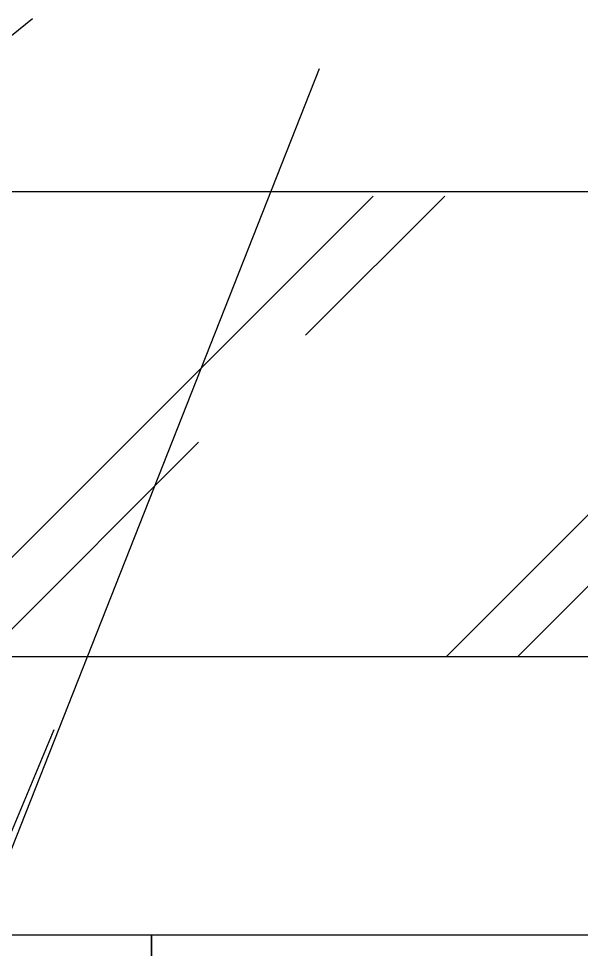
# Model space of a CAD drawing. Extents: x -437689 to -407696, y -55787 to -37037.
# Drawn here: x -434428.7 to -434289.5, y -41456.6 to -41226.4 of the extents above; entities that cross this region are included whole.
import ezdxf

# ---------------------------------------------------------------- set-up
doc = ezdxf.new("R2010")
doc.units = 0
doc.header["$LTSCALE"] = 150
doc.header["$MEASUREMENT"] = 0
doc.linetypes.add('DASHDOT', pattern=[1, 0.5, -0.25, 0, -0.25])
doc.linetypes.add('DASHED', pattern=[0.75, 0.5, -0.25])
doc.layers.get('0').update_dxf_attribs({"linetype": 'CONTINUOUS'})
for name, color, linetype in [('DR', 6, 'CONTINUOUS'), ('HAT', 9, 'CONTINUOUS'), ('WALL', 7, 'CONTINUOUS')]:
    doc.layers.add(name, color=color, linetype=linetype)

msp = doc.modelspace()

# ---------------------------------------------------------------- linework, layer by layer
for p, q in [((-434032.02, -41269.19), (-434482.02, -41269.19)), ((-433917.02, -41384.19), (-434597.02, -41384.19))]:
    msp.add_line(p, q)
at = {"layer": 'DR', "linetype": 'CONTINUOUS', "ltscale": 900}
for p, q in [((-434642.36, -41401.2), (-434425.27, -41226.37)), ((-434545.79, -41724.12), (-434354.29, -41238.7))]:
    msp.add_line(p, q, dxfattribs=at)
at = {"layer": 'DR'}
msp.add_line((-434459.11, -41496.16), (-434419.9, -41402.17), dxfattribs=at)
at = {"layer": 'HAT'}
for p, q in [((-434454.94, -41384.19), (-434340.99, -41270.24)), ((-434322.97, -41384.19), (-434207.97, -41269.19))]:
    msp.add_line(p, q, dxfattribs=at)
at = {"layer": 'HAT', "linetype": 'DASHED'}
for p, q in [((-434437.26, -41384.19), (-434323.31, -41270.24)), ((-434305.3, -41384.19), (-434190.3, -41269.19))]:
    msp.add_line(p, q, dxfattribs=at)
at = {"layer": 'WALL', "color": 9}
msp.add_line((-433274.54, -41453.08), (-435242.04, -41453.08), dxfattribs=at)
at = {"layer": 'WALL', "color": 9, "linetype": 'DASHDOT', "ltscale": 900}
msp.add_line((-434395.79, -41453.08), (-434395.79, -41578.08), dxfattribs=at)
at = {"layer": 'WALL', "linetype": 'DASHDOT', "ltscale": 900}
msp.add_line((-434395.79, -41573.08), (-434395.79, -41453.08), dxfattribs=at)

doc.saveas('drawing.dxf')
